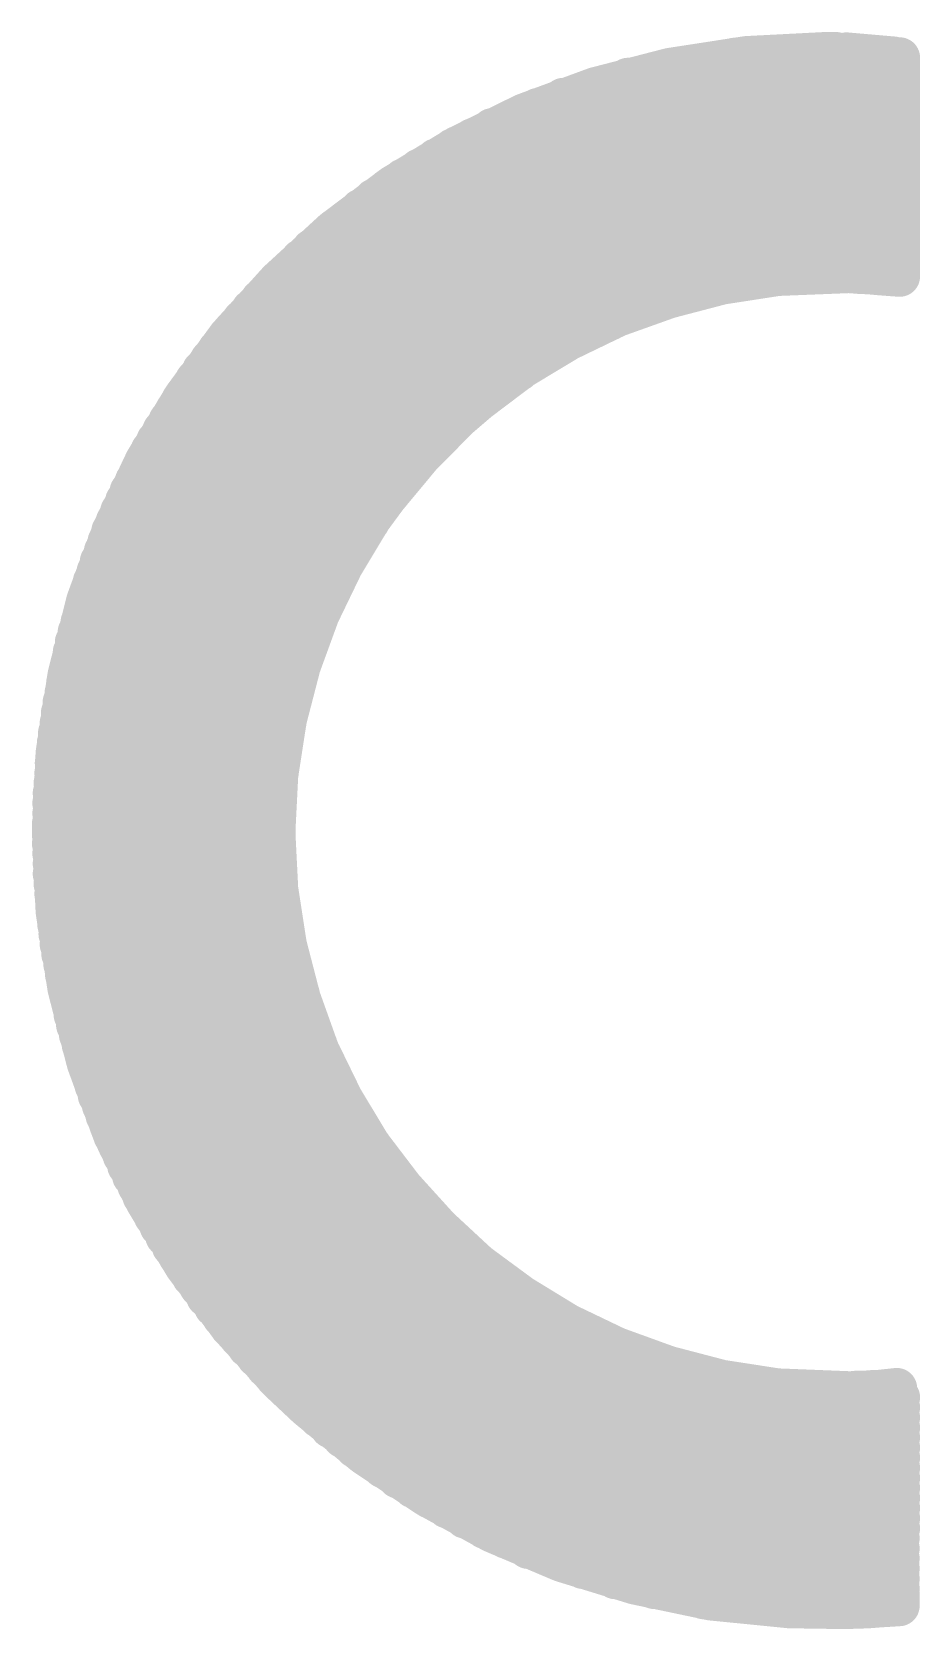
# Model space of a CAD drawing. Extents: x -22 to 197, y -17 to 116.
# Drawn here: x 115.731 to 116.817, y 60.319 to 62.27 of the extents above; entities that cross this region are included whole.
import ezdxf

# ---------------------------------------------------------------- set-up
doc = ezdxf.new("R2010")
doc.units = 0
doc.header["$MEASUREMENT"] = 0
doc.layers.add('TOPOVERLAY', color=2, linetype='CONTINUOUS')

msp = doc.modelspace()

# ---------------------------------------------------------------- linework, layer by layer
at = {"layer": 'TOPOVERLAY', "const_width": 0.05}
for points in [[(116.5106, 62.2255), (116.6046, 62.24)], [(116.5901, 62.238), (116.7916, 62.238)], [(116.6046, 62.24), (116.7016, 62.245)], [(116.7016, 62.245), (116.7136, 62.245)], [(116.7266, 62.2445), (116.7841, 62.2395)], [(116.7916, 61.9715), (116.7916, 62.2385)], [(116.4196, 62.202), (116.5106, 62.2255)], [(116.4596, 62.2135), (116.7916, 62.2135)], [(116.5116, 62.2255), (116.7916, 62.2255)], [(116.3326, 62.17), (116.4196, 62.202)], [(116.4171, 62.201), (116.7916, 62.201)], [(116.3491, 62.1765), (116.7916, 62.1765)], [(116.3806, 62.189), (116.7916, 62.189)], [(116.2501, 62.1295), (116.3326, 62.17)], [(116.3206, 62.164), (116.7916, 62.164)], [(116.2696, 62.1395), (116.7916, 62.1395)], [(116.2936, 62.152), (116.7916, 62.152)], [(116.1721, 62.082), (116.2501, 62.1295)], [(116.2251, 62.115), (116.7916, 62.115)], [(116.2461, 62.1275), (116.7916, 62.1275)], [(116.2046, 62.1025), (116.7916, 62.1025)], [(116.0991, 62.027), (116.1721, 62.082)], [(116.1666, 62.078), (116.7916, 62.078)], [(116.1851, 62.0905), (116.7916, 62.0905)], [(116.1496, 62.066), (116.7916, 62.066)], [(116.1176, 62.041), (116.7916, 62.041)], [(116.1331, 62.0535), (116.7916, 62.0535)], [(116.0321, 61.9655), (116.0991, 62.027)], [(116.1016, 62.029), (116.7916, 62.029)], [(116.0736, 62.0045), (116.7916, 62.0045)], [(116.0876, 62.0165), (116.7916, 62.0165)], [(116.0471, 61.9795), (116.7916, 61.9795)], [(116.0601, 61.992), (116.7916, 61.992)], [(115.9711, 61.898), (116.0321, 61.9655)], [(116.0346, 61.9675), (116.6046, 61.9675)], [(116.5096, 61.945), (116.5746, 61.962)], [(116.5746, 61.962), (116.6426, 61.9725)], [(116.6426, 61.9725), (116.7301, 61.976)], [(116.7301, 61.976), (116.7426, 61.975)], [(116.7426, 61.975), (116.7546, 61.9745)], [(116.7546, 61.9745), (116.7651, 61.9735)], [(116.7651, 61.9735), (116.7916, 61.9715)], [(116.0111, 61.943), (116.5031, 61.943)], [(116.0226, 61.955), (116.5456, 61.955)], [(116.4466, 61.9225), (116.5096, 61.945)], [(115.9996, 61.9305), (116.4676, 61.9305)], [(116.3866, 61.8935), (116.4466, 61.9225)], [(115.9781, 61.906), (116.4111, 61.906)], [(115.9886, 61.918), (116.4376, 61.918)], [(115.9171, 61.8245), (115.9711, 61.898)], [(115.9586, 61.8815), (116.3656, 61.8815)], [(115.9681, 61.8935), (116.3866, 61.8935)], [(116.3301, 61.8595), (116.3866, 61.8935)], [(115.9491, 61.869), (116.3456, 61.869)], [(115.9311, 61.8445), (116.3096, 61.8445)], [(115.9396, 61.8565), (116.3266, 61.8565)], [(116.2771, 61.8195), (116.3301, 61.8595)], [(115.8696, 61.746), (115.9171, 61.8245)], [(115.9226, 61.832), (116.2931, 61.832)], [(115.9066, 61.8075), (116.2631, 61.8075)], [(115.9141, 61.82), (116.2776, 61.82)], [(116.2526, 61.7985), (116.2771, 61.8195)], [(115.8911, 61.783), (116.2361, 61.783)], [(115.8986, 61.795), (116.2491, 61.795)], [(116.2066, 61.752), (116.2526, 61.7985)], [(115.8836, 61.7705), (116.2241, 61.7705)], [(115.8301, 61.6625), (115.8696, 61.746)], [(115.8696, 61.746), (116.2011, 61.746)], [(115.8766, 61.7585), (116.2121, 61.7585)], [(116.1646, 61.7015), (116.2066, 61.752)], [(115.8636, 61.7335), (116.1906, 61.7335)], [(115.8511, 61.709), (116.1706, 61.709)], [(115.8576, 61.7215), (116.1801, 61.7215)], [(115.8456, 61.697), (116.1611, 61.697)], [(116.1451, 61.675), (116.1646, 61.7015)], [(115.8341, 61.672), (116.1436, 61.672)], [(115.8396, 61.6845), (116.1521, 61.6845)], [(116.1111, 61.6185), (116.1451, 61.675)], [(115.7981, 61.5755), (115.8301, 61.6625)], [(115.8241, 61.6475), (116.1281, 61.6475)], [(115.8286, 61.66), (116.1356, 61.66)], [(115.8196, 61.6355), (116.1206, 61.6355)], [(115.8106, 61.6105), (116.1071, 61.6105)], [(115.8146, 61.623), (116.1136, 61.623)], [(116.0821, 61.5585), (116.1111, 61.6185)], [(115.8061, 61.5985), (116.1006, 61.5985)], [(115.7751, 61.484), (115.7981, 61.5755)], [(115.7981, 61.574), (116.0891, 61.574)], [(115.8021, 61.586), (116.0946, 61.586)], [(115.7911, 61.549), (116.0786, 61.549)], [(115.7946, 61.5615), (116.0836, 61.5615)], [(116.0591, 61.4955), (116.0821, 61.5585)], [(115.7876, 61.537), (116.0736, 61.537)], [(115.7816, 61.5125), (116.0651, 61.5125)], [(115.7841, 61.5245), (116.0691, 61.5245)], [(115.7791, 61.5), (116.0606, 61.5)], [(116.0421, 61.43), (116.0591, 61.4955)], [(115.7606, 61.3895), (115.7751, 61.484)], [(115.7736, 61.4755), (116.0536, 61.4755)], [(115.7761, 61.4875), (116.0571, 61.4875)], [(115.7691, 61.451), (116.0471, 61.451)], [(115.7716, 61.463), (116.0501, 61.463)], [(115.7671, 61.4385), (116.0441, 61.4385)], [(115.7636, 61.414), (116.0391, 61.414)], [(115.7656, 61.426), (116.0416, 61.426)], [(116.0316, 61.362), (116.0421, 61.43)], [(115.7621, 61.4015), (116.0371, 61.4015)], [(115.7561, 61.2925), (115.7606, 61.3895)], [(115.7596, 61.377), (116.0336, 61.377)], [(115.7606, 61.3895), (116.0351, 61.3895)], [(115.7591, 61.3645), (116.0321, 61.3645)], [(116.0281, 61.2925), (116.0316, 61.362)], [(115.7571, 61.34), (116.0301, 61.34)], [(115.7581, 61.3525), (116.0311, 61.3525)], [(115.7566, 61.328), (116.0296, 61.328)], [(115.7566, 61.3155), (116.0291, 61.3155)], [(115.7561, 61.303), (116.0286, 61.303)], [(115.7561, 61.2925), (115.7606, 61.1955)], [(115.7561, 61.291), (116.0286, 61.291)], [(115.7561, 61.2785), (116.0286, 61.2785)], [(116.0281, 61.2925), (116.0316, 61.223)], [(115.7566, 61.2665), (116.0291, 61.2665)], [(115.7571, 61.254), (116.0296, 61.254)], [(115.7571, 61.2415), (116.0306, 61.2415)], [(115.7581, 61.2295), (116.0311, 61.2295)], [(115.7591, 61.217), (116.0321, 61.217)], [(116.0316, 61.223), (116.0421, 61.155)], [(115.7601, 61.205), (116.0341, 61.205)], [(115.7606, 61.1955), (115.7751, 61.1015)], [(115.7611, 61.1925), (116.0356, 61.1925)], [(115.7626, 61.18), (116.0376, 61.18)], [(115.7641, 61.168), (116.0396, 61.168)], [(115.7656, 61.1555), (116.0421, 61.1555)], [(115.7676, 61.1435), (116.0446, 61.1435)], [(116.0421, 61.155), (116.0591, 61.0895)], [(115.7701, 61.131), (116.0476, 61.131)], [(115.7721, 61.1185), (116.0506, 61.1185)], [(115.7746, 61.1065), (116.0541, 61.1065)], [(115.7751, 61.1015), (115.7986, 61.0105)], [(115.7771, 61.094), (116.0581, 61.094)], [(115.7801, 61.082), (116.0616, 61.082)], [(116.0591, 61.0895), (116.0816, 61.0265)], [(115.7826, 61.0695), (116.0656, 61.0695)], [(115.7856, 61.057), (116.0696, 61.057)], [(115.7891, 61.045), (116.0746, 61.045)], [(115.7926, 61.0325), (116.0796, 61.0325)], [(116.0816, 61.0265), (116.1106, 60.967)], [(115.7961, 61.0205), (116.0846, 61.0205)], [(115.7986, 61.0105), (115.8306, 60.9235)], [(115.7996, 61.008), (116.0901, 61.008)], [(115.8041, 60.9955), (116.0961, 60.9955)], [(115.8081, 60.9835), (116.1021, 60.9835)], [(115.8121, 60.971), (116.1086, 60.971)], [(116.1106, 60.967), (116.1446, 60.9105)], [(115.8171, 60.959), (116.1151, 60.959)], [(115.8216, 60.9465), (116.1221, 60.9465)], [(115.8266, 60.934), (116.1296, 60.934)], [(115.8306, 60.9235), (115.8706, 60.841)], [(115.8311, 60.922), (116.1376, 60.922)], [(115.8371, 60.9095), (116.1456, 60.9095)], [(116.1446, 60.9105), (116.1846, 60.858)], [(115.8426, 60.8975), (116.1546, 60.8975)], [(115.8481, 60.885), (116.1636, 60.885)], [(115.8541, 60.8725), (116.1731, 60.8725)], [(115.8606, 60.8605), (116.1826, 60.8605)], [(115.8666, 60.848), (116.1931, 60.848)], [(116.1846, 60.858), (116.2286, 60.8095)], [(115.8706, 60.841), (115.9181, 60.7625)], [(115.8736, 60.836), (116.2036, 60.836)], [(115.8806, 60.8235), (116.2151, 60.8235)], [(115.8876, 60.811), (116.2271, 60.811)], [(116.2286, 60.8095), (116.2766, 60.765)], [(115.8946, 60.799), (116.2396, 60.799)], [(115.9026, 60.7865), (116.2521, 60.7865)], [(115.9106, 60.7745), (116.2661, 60.7745)], [(115.9181, 60.7625), (115.9731, 60.689)], [(115.9186, 60.762), (116.2806, 60.762)], [(115.9271, 60.7495), (116.2971, 60.7495)], [(116.2766, 60.765), (116.3296, 60.726)], [(115.9361, 60.7375), (116.3136, 60.7375)], [(115.9446, 60.725), (116.3311, 60.725)], [(115.9541, 60.713), (116.3501, 60.713)], [(116.3296, 60.726), (116.3861, 60.6915)], [(115.9641, 60.7005), (116.3706, 60.7005)], [(116.3861, 60.6915), (116.4456, 60.663)], [(115.9731, 60.689), (116.0341, 60.6215)], [(115.9736, 60.688), (116.3926, 60.688)], [(115.9846, 60.676), (116.4171, 60.676)], [(115.9951, 60.6635), (116.4441, 60.6635)], [(116.0061, 60.6515), (116.4751, 60.6515)], [(116.4456, 60.663), (116.5091, 60.64)], [(116.0176, 60.639), (116.5126, 60.639)], [(116.5091, 60.64), (116.5741, 60.623)], [(116.0291, 60.6265), (116.5581, 60.6265)], [(116.0341, 60.6215), (116.0671, 60.5905)], [(116.0416, 60.6145), (116.6266, 60.6145)], [(116.5741, 60.623), (116.6421, 60.6125)], [(116.6421, 60.6125), (116.7301, 60.609)], [(116.7651, 60.6105), (116.7881, 60.613)], [(116.7881, 60.613), (116.7911, 60.3475)], [(116.0551, 60.602), (116.7916, 60.602)], [(116.7366, 60.6095), (116.7471, 60.6095)], [(116.7471, 60.6095), (116.7591, 60.6105)], [(116.0671, 60.5905), (116.1371, 60.5325)], [(116.0681, 60.59), (116.7916, 60.59)], [(116.0821, 60.5775), (116.7916, 60.5775)], [(116.0961, 60.565), (116.7916, 60.565)], [(116.1111, 60.553), (116.7916, 60.553)], [(116.1266, 60.5405), (116.7916, 60.5405)], [(116.1371, 60.5325), (116.2136, 60.4815)], [(116.1431, 60.5285), (116.7916, 60.5285)], [(116.1606, 60.516), (116.7916, 60.516)], [(116.1786, 60.5035), (116.7916, 60.5035)], [(116.1976, 60.4915), (116.7916, 60.4915)], [(116.2136, 60.4815), (116.2936, 60.4375)], [(116.2176, 60.479), (116.7916, 60.479)], [(116.2386, 60.467), (116.7916, 60.467)], [(116.2606, 60.4545), (116.7916, 60.4545)], [(116.2846, 60.442), (116.7916, 60.442)], [(116.2936, 60.4375), (116.3786, 60.4015)], [(116.3106, 60.43), (116.7911, 60.43)], [(116.3376, 60.4175), (116.7911, 60.4175)], [(116.3696, 60.4055), (116.7911, 60.4055)], [(116.3786, 60.4015), (116.4681, 60.374)], [(116.4046, 60.393), (116.7911, 60.393)], [(116.4441, 60.3805), (116.7911, 60.3805)], [(116.4681, 60.374), (116.5611, 60.3545)], [(116.4916, 60.3685), (116.7911, 60.3685)], [(116.5521, 60.356), (116.7911, 60.356)], [(116.5611, 60.3545), (116.6566, 60.345)], [(116.6566, 60.345), (116.7231, 60.344)], [(116.7056, 60.344), (116.7231, 60.344)], [(116.7231, 60.344), (116.7416, 60.3445)], [(116.7416, 60.3445), (116.7541, 60.345)], [(116.7541, 60.345), (116.7666, 60.346)], [(116.7666, 60.346), (116.7911, 60.3475)]]:
    msp.add_lwpolyline(points, dxfattribs=at)
at = {"layer": 'TOPOVERLAY', "const_width": 0.025}
for points in [[(116.5776, 62.238, 1), (116.6026, 62.238, 1)], [(116.5921, 62.24, 1), (116.6171, 62.24, 1)], [(116.5921, 62.24, 1), (116.6171, 62.24, 1)], [(116.6891, 62.245, 1), (116.7141, 62.245, 1)], [(116.6891, 62.245, 1), (116.7141, 62.245, 1)], [(116.7011, 62.245, 1), (116.7261, 62.245, 1)], [(116.7141, 62.2445, 1), (116.7391, 62.2445, 1)], [(116.7716, 62.2395, 1), (116.7966, 62.2395, 1)], [(116.7791, 62.2385, 1), (116.8041, 62.2385, 1)], [(116.7791, 62.238, 1), (116.8041, 62.238, 1)], [(116.4471, 62.2135, 1), (116.4721, 62.2135, 1)], [(116.4981, 62.2255, 1), (116.5231, 62.2255, 1)], [(116.4981, 62.2255, 1), (116.5231, 62.2255, 1)], [(116.4991, 62.2255, 1), (116.5241, 62.2255, 1)], [(116.7791, 62.2255, 1), (116.8041, 62.2255, 1)], [(116.7791, 62.2135, 1), (116.8041, 62.2135, 1)], [(116.4046, 62.201, 1), (116.4296, 62.201, 1)], [(116.4071, 62.202, 1), (116.4321, 62.202, 1)], [(116.4071, 62.202, 1), (116.4321, 62.202, 1)], [(116.7791, 62.201, 1), (116.8041, 62.201, 1)], [(116.3366, 62.1765, 1), (116.3616, 62.1765, 1)], [(116.3681, 62.189, 1), (116.3931, 62.189, 1)], [(116.7791, 62.189, 1), (116.8041, 62.189, 1)], [(116.7791, 62.1765, 1), (116.8041, 62.1765, 1)], [(116.3081, 62.164, 1), (116.3331, 62.164, 1)], [(116.3201, 62.17, 1), (116.3451, 62.17, 1)], [(116.3201, 62.17, 1), (116.3451, 62.17, 1)], [(116.7791, 62.164, 1), (116.8041, 62.164, 1)], [(116.2571, 62.1395, 1), (116.2821, 62.1395, 1)], [(116.2811, 62.152, 1), (116.3061, 62.152, 1)], [(116.7791, 62.152, 1), (116.8041, 62.152, 1)], [(116.7791, 62.1395, 1), (116.8041, 62.1395, 1)], [(116.2126, 62.115, 1), (116.2376, 62.115, 1)], [(116.2336, 62.1275, 1), (116.2586, 62.1275, 1)], [(116.2376, 62.1295, 1), (116.2626, 62.1295, 1)], [(116.2376, 62.1295, 1), (116.2626, 62.1295, 1)], [(116.7791, 62.1275, 1), (116.8041, 62.1275, 1)], [(116.7791, 62.115, 1), (116.8041, 62.115, 1)], [(116.1921, 62.1025, 1), (116.2171, 62.1025, 1)], [(116.7791, 62.1025, 1), (116.8041, 62.1025, 1)], [(116.1541, 62.078, 1), (116.1791, 62.078, 1)], [(116.1596, 62.082, 1), (116.1846, 62.082, 1)], [(116.1596, 62.082, 1), (116.1846, 62.082, 1)], [(116.1726, 62.0905, 1), (116.1976, 62.0905, 1)], [(116.7791, 62.0905, 1), (116.8041, 62.0905, 1)], [(116.7791, 62.078, 1), (116.8041, 62.078, 1)], [(116.1371, 62.066, 1), (116.1621, 62.066, 1)], [(116.7791, 62.066, 1), (116.8041, 62.066, 1)], [(116.1051, 62.041, 1), (116.1301, 62.041, 1)], [(116.1206, 62.0535, 1), (116.1456, 62.0535, 1)], [(116.7791, 62.0535, 1), (116.8041, 62.0535, 1)], [(116.7791, 62.041, 1), (116.8041, 62.041, 1)], [(116.0866, 62.027, 1), (116.1116, 62.027, 1)], [(116.0866, 62.027, 1), (116.1116, 62.027, 1)], [(116.0891, 62.029, 1), (116.1141, 62.029, 1)], [(116.7791, 62.029, 1), (116.8041, 62.029, 1)], [(116.0611, 62.0045, 1), (116.0861, 62.0045, 1)], [(116.0751, 62.0165, 1), (116.1001, 62.0165, 1)], [(116.7791, 62.0165, 1), (116.8041, 62.0165, 1)], [(116.7791, 62.0045, 1), (116.8041, 62.0045, 1)], [(116.0346, 61.9795, 1), (116.0596, 61.9795, 1)], [(116.0476, 61.992, 1), (116.0726, 61.992, 1)], [(116.7791, 61.992, 1), (116.8041, 61.992, 1)], [(116.7791, 61.9795, 1), (116.8041, 61.9795, 1)], [(116.0196, 61.9655, 1), (116.0446, 61.9655, 1)], [(116.0196, 61.9655, 1), (116.0446, 61.9655, 1)], [(116.0221, 61.9675, 1), (116.0471, 61.9675, 1)], [(116.5621, 61.962, 1), (116.5871, 61.962, 1)], [(116.5621, 61.962, 1), (116.5871, 61.962, 1)], [(116.5921, 61.9675, 1), (116.6171, 61.9675, 1)], [(116.6301, 61.9725, 1), (116.6551, 61.9725, 1)], [(116.6301, 61.9725, 1), (116.6551, 61.9725, 1)], [(116.7176, 61.976, 1), (116.7426, 61.976, 1)], [(116.7176, 61.976, 1), (116.7426, 61.976, 1)], [(116.7301, 61.975, 1), (116.7551, 61.975, 1)], [(116.7301, 61.975, 1), (116.7551, 61.975, 1)], [(116.7421, 61.9745, 1), (116.7671, 61.9745, 1)], [(116.7421, 61.9745, 1), (116.7671, 61.9745, 1)], [(116.7526, 61.9735, 1), (116.7776, 61.9735, 1)], [(116.7526, 61.9735, 1), (116.7776, 61.9735, 1)], [(116.7791, 61.9715, 1), (116.8041, 61.9715, 1)], [(116.7791, 61.9715, 1), (116.8041, 61.9715, 1)], [(115.9986, 61.943, 1), (116.0236, 61.943, 1)], [(116.0101, 61.955, 1), (116.0351, 61.955, 1)], [(116.4906, 61.943, 1), (116.5156, 61.943, 1)], [(116.4971, 61.945, 1), (116.5221, 61.945, 1)], [(116.4971, 61.945, 1), (116.5221, 61.945, 1)], [(116.5331, 61.955, 1), (116.5581, 61.955, 1)], [(115.9871, 61.9305, 1), (116.0121, 61.9305, 1)], [(116.4341, 61.9225, 1), (116.4591, 61.9225, 1)], [(116.4341, 61.9225, 1), (116.4591, 61.9225, 1)], [(116.4551, 61.9305, 1), (116.4801, 61.9305, 1)], [(115.9656, 61.906, 1), (115.9906, 61.906, 1)], [(115.9761, 61.918, 1), (116.0011, 61.918, 1)], [(116.3986, 61.906, 1), (116.4236, 61.906, 1)], [(116.4251, 61.918, 1), (116.4501, 61.918, 1)], [(115.9461, 61.8815, 1), (115.9711, 61.8815, 1)], [(115.9556, 61.8935, 1), (115.9806, 61.8935, 1)], [(115.9586, 61.898, 1), (115.9836, 61.898, 1)], [(115.9586, 61.898, 1), (115.9836, 61.898, 1)], [(116.3531, 61.8815, 1), (116.3781, 61.8815, 1)], [(116.3741, 61.8935, 1), (116.3991, 61.8935, 1)], [(116.3741, 61.8935, 1), (116.3991, 61.8935, 1)], [(116.3741, 61.8935, 1), (116.3991, 61.8935, 1)], [(115.9366, 61.869, 1), (115.9616, 61.869, 1)], [(116.3331, 61.869, 1), (116.3581, 61.869, 1)], [(115.9186, 61.8445, 1), (115.9436, 61.8445, 1)], [(115.9271, 61.8565, 1), (115.9521, 61.8565, 1)], [(116.2971, 61.8445, 1), (116.3221, 61.8445, 1)], [(116.3141, 61.8565, 1), (116.3391, 61.8565, 1)], [(116.3176, 61.8595, 1), (116.3426, 61.8595, 1)], [(116.3176, 61.8595, 1), (116.3426, 61.8595, 1)], [(115.9046, 61.8245, 1), (115.9296, 61.8245, 1)], [(115.9046, 61.8245, 1), (115.9296, 61.8245, 1)], [(115.9101, 61.832, 1), (115.9351, 61.832, 1)], [(116.2806, 61.832, 1), (116.3056, 61.832, 1)], [(115.8941, 61.8075, 1), (115.9191, 61.8075, 1)], [(115.9016, 61.82, 1), (115.9266, 61.82, 1)], [(116.2506, 61.8075, 1), (116.2756, 61.8075, 1)], [(116.2646, 61.8195, 1), (116.2896, 61.8195, 1)], [(116.2646, 61.8195, 1), (116.2896, 61.8195, 1)], [(116.2651, 61.82, 1), (116.2901, 61.82, 1)], [(115.8786, 61.783, 1), (115.9036, 61.783, 1)], [(115.8861, 61.795, 1), (115.9111, 61.795, 1)], [(116.2236, 61.783, 1), (116.2486, 61.783, 1)], [(116.2366, 61.795, 1), (116.2616, 61.795, 1)], [(116.2401, 61.7985, 1), (116.2651, 61.7985, 1)], [(116.2401, 61.7985, 1), (116.2651, 61.7985, 1)], [(115.8711, 61.7705, 1), (115.8961, 61.7705, 1)], [(116.2116, 61.7705, 1), (116.2366, 61.7705, 1)], [(115.8571, 61.746, 1), (115.8821, 61.746, 1)], [(115.8571, 61.746, 1), (115.8821, 61.746, 1)], [(115.8571, 61.746, 1), (115.8821, 61.746, 1)], [(115.8641, 61.7585, 1), (115.8891, 61.7585, 1)], [(116.1886, 61.746, 1), (116.2136, 61.746, 1)], [(116.1941, 61.752, 1), (116.2191, 61.752, 1)], [(116.1941, 61.752, 1), (116.2191, 61.752, 1)], [(116.1996, 61.7585, 1), (116.2246, 61.7585, 1)], [(115.8511, 61.7335, 1), (115.8761, 61.7335, 1)], [(116.1781, 61.7335, 1), (116.2031, 61.7335, 1)], [(115.8386, 61.709, 1), (115.8636, 61.709, 1)], [(115.8451, 61.7215, 1), (115.8701, 61.7215, 1)], [(116.1581, 61.709, 1), (116.1831, 61.709, 1)], [(116.1676, 61.7215, 1), (116.1926, 61.7215, 1)], [(115.8331, 61.697, 1), (115.8581, 61.697, 1)], [(116.1486, 61.697, 1), (116.1736, 61.697, 1)], [(116.1521, 61.7015, 1), (116.1771, 61.7015, 1)], [(116.1521, 61.7015, 1), (116.1771, 61.7015, 1)], [(115.8216, 61.672, 1), (115.8466, 61.672, 1)], [(115.8271, 61.6845, 1), (115.8521, 61.6845, 1)], [(116.1311, 61.672, 1), (116.1561, 61.672, 1)], [(116.1326, 61.675, 1), (116.1576, 61.675, 1)], [(116.1326, 61.675, 1), (116.1576, 61.675, 1)], [(116.1396, 61.6845, 1), (116.1646, 61.6845, 1)], [(115.8116, 61.6475, 1), (115.8366, 61.6475, 1)], [(115.8161, 61.66, 1), (115.8411, 61.66, 1)], [(115.8176, 61.6625, 1), (115.8426, 61.6625, 1)], [(115.8176, 61.6625, 1), (115.8426, 61.6625, 1)], [(116.1156, 61.6475, 1), (116.1406, 61.6475, 1)], [(116.1231, 61.66, 1), (116.1481, 61.66, 1)], [(115.8071, 61.6355, 1), (115.8321, 61.6355, 1)], [(116.1081, 61.6355, 1), (116.1331, 61.6355, 1)], [(115.7981, 61.6105, 1), (115.8231, 61.6105, 1)], [(115.8021, 61.623, 1), (115.8271, 61.623, 1)], [(116.0946, 61.6105, 1), (116.1196, 61.6105, 1)], [(116.0986, 61.6185, 1), (116.1236, 61.6185, 1)], [(116.0986, 61.6185, 1), (116.1236, 61.6185, 1)], [(116.1011, 61.623, 1), (116.1261, 61.623, 1)], [(115.7936, 61.5985, 1), (115.8186, 61.5985, 1)], [(116.0881, 61.5985, 1), (116.1131, 61.5985, 1)], [(115.7856, 61.5755, 1), (115.8106, 61.5755, 1)], [(115.7856, 61.5755, 1), (115.8106, 61.5755, 1)], [(115.7856, 61.574, 1), (115.8106, 61.574, 1)], [(115.7896, 61.586, 1), (115.8146, 61.586, 1)], [(116.0766, 61.574, 1), (116.1016, 61.574, 1)], [(116.0821, 61.586, 1), (116.1071, 61.586, 1)], [(115.7786, 61.549, 1), (115.8036, 61.549, 1)], [(115.7821, 61.5615, 1), (115.8071, 61.5615, 1)], [(116.0661, 61.549, 1), (116.0911, 61.549, 1)], [(116.0696, 61.5585, 1), (116.0946, 61.5585, 1)], [(116.0696, 61.5585, 1), (116.0946, 61.5585, 1)], [(116.0711, 61.5615, 1), (116.0961, 61.5615, 1)], [(115.7751, 61.537, 1), (115.8001, 61.537, 1)], [(116.0611, 61.537, 1), (116.0861, 61.537, 1)], [(115.7691, 61.5125, 1), (115.7941, 61.5125, 1)], [(115.7716, 61.5245, 1), (115.7966, 61.5245, 1)], [(116.0526, 61.5125, 1), (116.0776, 61.5125, 1)], [(116.0566, 61.5245, 1), (116.0816, 61.5245, 1)], [(115.7666, 61.5, 1), (115.7916, 61.5, 1)], [(116.0466, 61.4955, 1), (116.0716, 61.4955, 1)], [(116.0466, 61.4955, 1), (116.0716, 61.4955, 1)], [(116.0481, 61.5, 1), (116.0731, 61.5, 1)], [(115.7611, 61.4755, 1), (115.7861, 61.4755, 1)], [(115.7626, 61.484, 1), (115.7876, 61.484, 1)], [(115.7626, 61.484, 1), (115.7876, 61.484, 1)], [(115.7636, 61.4875, 1), (115.7886, 61.4875, 1)], [(116.0411, 61.4755, 1), (116.0661, 61.4755, 1)], [(116.0446, 61.4875, 1), (116.0696, 61.4875, 1)], [(115.7566, 61.451, 1), (115.7816, 61.451, 1)], [(115.7591, 61.463, 1), (115.7841, 61.463, 1)], [(116.0346, 61.451, 1), (116.0596, 61.451, 1)], [(116.0376, 61.463, 1), (116.0626, 61.463, 1)], [(115.7546, 61.4385, 1), (115.7796, 61.4385, 1)], [(116.0316, 61.4385, 1), (116.0566, 61.4385, 1)], [(115.7511, 61.414, 1), (115.7761, 61.414, 1)], [(115.7531, 61.426, 1), (115.7781, 61.426, 1)], [(116.0266, 61.414, 1), (116.0516, 61.414, 1)], [(116.0291, 61.426, 1), (116.0541, 61.426, 1)], [(116.0296, 61.43, 1), (116.0546, 61.43, 1)], [(116.0296, 61.43, 1), (116.0546, 61.43, 1)], [(115.7496, 61.4015, 1), (115.7746, 61.4015, 1)], [(116.0246, 61.4015, 1), (116.0496, 61.4015, 1)], [(115.7471, 61.377, 1), (115.7721, 61.377, 1)], [(115.7481, 61.3895, 1), (115.7731, 61.3895, 1)], [(115.7481, 61.3895, 1), (115.7731, 61.3895, 1)], [(115.7481, 61.3895, 1), (115.7731, 61.3895, 1)], [(116.0211, 61.377, 1), (116.0461, 61.377, 1)], [(116.0226, 61.3895, 1), (116.0476, 61.3895, 1)], [(115.7466, 61.3645, 1), (115.7716, 61.3645, 1)], [(116.0191, 61.362, 1), (116.0441, 61.362, 1)], [(116.0191, 61.362, 1), (116.0441, 61.362, 1)], [(116.0196, 61.3645, 1), (116.0446, 61.3645, 1)], [(115.7446, 61.34, 1), (115.7696, 61.34, 1)], [(115.7456, 61.3525, 1), (115.7706, 61.3525, 1)], [(116.0176, 61.34, 1), (116.0426, 61.34, 1)], [(116.0186, 61.3525, 1), (116.0436, 61.3525, 1)], [(115.7441, 61.328, 1), (115.7691, 61.328, 1)], [(115.7441, 61.3155, 1), (115.7691, 61.3155, 1)], [(116.0166, 61.3155, 1), (116.0416, 61.3155, 1)], [(116.0171, 61.328, 1), (116.0421, 61.328, 1)], [(115.7436, 61.303, 1), (115.7686, 61.303, 1)], [(116.0161, 61.303, 1), (116.0411, 61.303, 1)], [(115.7436, 61.2925, 1), (115.7686, 61.2925, 1)], [(115.7436, 61.2925, 1), (115.7686, 61.2925, 1)], [(115.7436, 61.291, 1), (115.7686, 61.291, 1)], [(115.7436, 61.2785, 1), (115.7686, 61.2785, 1)], [(116.0156, 61.2925, 1), (116.0406, 61.2925, 1)], [(116.0156, 61.2925, 1), (116.0406, 61.2925, 1)], [(116.0161, 61.291, 1), (116.0411, 61.291, 1)], [(116.0161, 61.2785, 1), (116.0411, 61.2785, 1)], [(115.7441, 61.2665, 1), (115.7691, 61.2665, 1)], [(116.0166, 61.2665, 1), (116.0416, 61.2665, 1)], [(115.7446, 61.254, 1), (115.7696, 61.254, 1)], [(115.7446, 61.2415, 1), (115.7696, 61.2415, 1)], [(116.0171, 61.254, 1), (116.0421, 61.254, 1)], [(116.0181, 61.2415, 1), (116.0431, 61.2415, 1)], [(115.7456, 61.2295, 1), (115.7706, 61.2295, 1)], [(115.7466, 61.217, 1), (115.7716, 61.217, 1)], [(116.0186, 61.2295, 1), (116.0436, 61.2295, 1)], [(116.0191, 61.223, 1), (116.0441, 61.223, 1)], [(116.0191, 61.223, 1), (116.0441, 61.223, 1)], [(116.0196, 61.217, 1), (116.0446, 61.217, 1)], [(115.7476, 61.205, 1), (115.7726, 61.205, 1)], [(116.0216, 61.205, 1), (116.0466, 61.205, 1)], [(115.7481, 61.1955, 1), (115.7731, 61.1955, 1)], [(115.7481, 61.1955, 1), (115.7731, 61.1955, 1)], [(115.7486, 61.1925, 1), (115.7736, 61.1925, 1)], [(115.7501, 61.18, 1), (115.7751, 61.18, 1)], [(116.0231, 61.1925, 1), (116.0481, 61.1925, 1)], [(116.0251, 61.18, 1), (116.0501, 61.18, 1)], [(115.7516, 61.168, 1), (115.7766, 61.168, 1)], [(116.0271, 61.168, 1), (116.0521, 61.168, 1)], [(115.7531, 61.1555, 1), (115.7781, 61.1555, 1)], [(115.7551, 61.1435, 1), (115.7801, 61.1435, 1)], [(116.0296, 61.1555, 1), (116.0546, 61.1555, 1)], [(116.0296, 61.155, 1), (116.0546, 61.155, 1)], [(116.0296, 61.155, 1), (116.0546, 61.155, 1)], [(116.0321, 61.1435, 1), (116.0571, 61.1435, 1)], [(115.7576, 61.131, 1), (115.7826, 61.131, 1)], [(116.0351, 61.131, 1), (116.0601, 61.131, 1)], [(115.7596, 61.1185, 1), (115.7846, 61.1185, 1)], [(115.7621, 61.1065, 1), (115.7871, 61.1065, 1)], [(115.7626, 61.1015, 1), (115.7876, 61.1015, 1)], [(115.7626, 61.1015, 1), (115.7876, 61.1015, 1)], [(116.0381, 61.1185, 1), (116.0631, 61.1185, 1)], [(116.0416, 61.1065, 1), (116.0666, 61.1065, 1)], [(115.7646, 61.094, 1), (115.7896, 61.094, 1)], [(115.7676, 61.082, 1), (115.7926, 61.082, 1)], [(116.0456, 61.094, 1), (116.0706, 61.094, 1)], [(116.0466, 61.0895, 1), (116.0716, 61.0895, 1)], [(116.0466, 61.0895, 1), (116.0716, 61.0895, 1)], [(116.0491, 61.082, 1), (116.0741, 61.082, 1)], [(115.7701, 61.0695, 1), (115.7951, 61.0695, 1)], [(116.0531, 61.0695, 1), (116.0781, 61.0695, 1)], [(115.7731, 61.057, 1), (115.7981, 61.057, 1)], [(115.7766, 61.045, 1), (115.8016, 61.045, 1)], [(116.0571, 61.057, 1), (116.0821, 61.057, 1)], [(116.0621, 61.045, 1), (116.0871, 61.045, 1)], [(115.7801, 61.0325, 1), (115.8051, 61.0325, 1)], [(116.0671, 61.0325, 1), (116.0921, 61.0325, 1)], [(116.0691, 61.0265, 1), (116.0941, 61.0265, 1)], [(116.0691, 61.0265, 1), (116.0941, 61.0265, 1)], [(115.7836, 61.0205, 1), (115.8086, 61.0205, 1)], [(115.7861, 61.0105, 1), (115.8111, 61.0105, 1)], [(115.7861, 61.0105, 1), (115.8111, 61.0105, 1)], [(115.7871, 61.008, 1), (115.8121, 61.008, 1)], [(116.0721, 61.0205, 1), (116.0971, 61.0205, 1)], [(116.0776, 61.008, 1), (116.1026, 61.008, 1)], [(115.7916, 60.9955, 1), (115.8166, 60.9955, 1)], [(115.7956, 60.9835, 1), (115.8206, 60.9835, 1)], [(116.0836, 60.9955, 1), (116.1086, 60.9955, 1)], [(116.0896, 60.9835, 1), (116.1146, 60.9835, 1)], [(115.7996, 60.971, 1), (115.8246, 60.971, 1)], [(116.0961, 60.971, 1), (116.1211, 60.971, 1)], [(116.0981, 60.967, 1), (116.1231, 60.967, 1)], [(116.0981, 60.967, 1), (116.1231, 60.967, 1)], [(115.8046, 60.959, 1), (115.8296, 60.959, 1)], [(115.8091, 60.9465, 1), (115.8341, 60.9465, 1)], [(116.1026, 60.959, 1), (116.1276, 60.959, 1)], [(116.1096, 60.9465, 1), (116.1346, 60.9465, 1)], [(115.8141, 60.934, 1), (115.8391, 60.934, 1)], [(116.1171, 60.934, 1), (116.1421, 60.934, 1)], [(115.8181, 60.9235, 1), (115.8431, 60.9235, 1)], [(115.8181, 60.9235, 1), (115.8431, 60.9235, 1)], [(115.8186, 60.922, 1), (115.8436, 60.922, 1)], [(115.8246, 60.9095, 1), (115.8496, 60.9095, 1)], [(116.1251, 60.922, 1), (116.1501, 60.922, 1)], [(116.1321, 60.9105, 1), (116.1571, 60.9105, 1)], [(116.1321, 60.9105, 1), (116.1571, 60.9105, 1)], [(116.1331, 60.9095, 1), (116.1581, 60.9095, 1)], [(115.8301, 60.8975, 1), (115.8551, 60.8975, 1)], [(116.1421, 60.8975, 1), (116.1671, 60.8975, 1)], [(115.8356, 60.885, 1), (115.8606, 60.885, 1)], [(115.8416, 60.8725, 1), (115.8666, 60.8725, 1)], [(116.1511, 60.885, 1), (116.1761, 60.885, 1)], [(116.1606, 60.8725, 1), (116.1856, 60.8725, 1)], [(115.8481, 60.8605, 1), (115.8731, 60.8605, 1)], [(115.8541, 60.848, 1), (115.8791, 60.848, 1)], [(116.1701, 60.8605, 1), (116.1951, 60.8605, 1)], [(116.1721, 60.858, 1), (116.1971, 60.858, 1)], [(116.1721, 60.858, 1), (116.1971, 60.858, 1)], [(116.1806, 60.848, 1), (116.2056, 60.848, 1)], [(115.8581, 60.841, 1), (115.8831, 60.841, 1)], [(115.8581, 60.841, 1), (115.8831, 60.841, 1)], [(115.8611, 60.836, 1), (115.8861, 60.836, 1)], [(116.1911, 60.836, 1), (116.2161, 60.836, 1)], [(115.8681, 60.8235, 1), (115.8931, 60.8235, 1)], [(115.8751, 60.811, 1), (115.9001, 60.811, 1)], [(116.2026, 60.8235, 1), (116.2276, 60.8235, 1)], [(116.2146, 60.811, 1), (116.2396, 60.811, 1)], [(116.2161, 60.8095, 1), (116.2411, 60.8095, 1)], [(116.2161, 60.8095, 1), (116.2411, 60.8095, 1)], [(115.8821, 60.799, 1), (115.9071, 60.799, 1)], [(116.2271, 60.799, 1), (116.2521, 60.799, 1)], [(115.8901, 60.7865, 1), (115.9151, 60.7865, 1)], [(115.8981, 60.7745, 1), (115.9231, 60.7745, 1)], [(116.2396, 60.7865, 1), (116.2646, 60.7865, 1)], [(116.2536, 60.7745, 1), (116.2786, 60.7745, 1)], [(115.9056, 60.7625, 1), (115.9306, 60.7625, 1)], [(115.9056, 60.7625, 1), (115.9306, 60.7625, 1)], [(115.9061, 60.762, 1), (115.9311, 60.762, 1)], [(115.9146, 60.7495, 1), (115.9396, 60.7495, 1)], [(116.2641, 60.765, 1), (116.2891, 60.765, 1)], [(116.2641, 60.765, 1), (116.2891, 60.765, 1)], [(116.2681, 60.762, 1), (116.2931, 60.762, 1)], [(116.2846, 60.7495, 1), (116.3096, 60.7495, 1)], [(115.9236, 60.7375, 1), (115.9486, 60.7375, 1)], [(116.3011, 60.7375, 1), (116.3261, 60.7375, 1)], [(115.9321, 60.725, 1), (115.9571, 60.725, 1)], [(115.9416, 60.713, 1), (115.9666, 60.713, 1)], [(116.3171, 60.726, 1), (116.3421, 60.726, 1)], [(116.3171, 60.726, 1), (116.3421, 60.726, 1)], [(116.3186, 60.725, 1), (116.3436, 60.725, 1)], [(116.3376, 60.713, 1), (116.3626, 60.713, 1)], [(115.9516, 60.7005, 1), (115.9766, 60.7005, 1)], [(116.3581, 60.7005, 1), (116.3831, 60.7005, 1)], [(116.3736, 60.6915, 1), (116.3986, 60.6915, 1)], [(116.3736, 60.6915, 1), (116.3986, 60.6915, 1)], [(115.9606, 60.689, 1), (115.9856, 60.689, 1)], [(115.9606, 60.689, 1), (115.9856, 60.689, 1)], [(115.9611, 60.688, 1), (115.9861, 60.688, 1)], [(115.9721, 60.676, 1), (115.9971, 60.676, 1)], [(116.3801, 60.688, 1), (116.4051, 60.688, 1)], [(116.4046, 60.676, 1), (116.4296, 60.676, 1)], [(115.9826, 60.6635, 1), (116.0076, 60.6635, 1)], [(115.9936, 60.6515, 1), (116.0186, 60.6515, 1)], [(116.4316, 60.6635, 1), (116.4566, 60.6635, 1)], [(116.4331, 60.663, 1), (116.4581, 60.663, 1)], [(116.4331, 60.663, 1), (116.4581, 60.663, 1)], [(116.4626, 60.6515, 1), (116.4876, 60.6515, 1)], [(116.0051, 60.639, 1), (116.0301, 60.639, 1)], [(116.4966, 60.64, 1), (116.5216, 60.64, 1)], [(116.4966, 60.64, 1), (116.5216, 60.64, 1)], [(116.5001, 60.639, 1), (116.5251, 60.639, 1)], [(116.0166, 60.6265, 1), (116.0416, 60.6265, 1)], [(116.0216, 60.6215, 1), (116.0466, 60.6215, 1)], [(116.0216, 60.6215, 1), (116.0466, 60.6215, 1)], [(116.0291, 60.6145, 1), (116.0541, 60.6145, 1)], [(116.5456, 60.6265, 1), (116.5706, 60.6265, 1)], [(116.5616, 60.623, 1), (116.5866, 60.623, 1)], [(116.5616, 60.623, 1), (116.5866, 60.623, 1)], [(116.6141, 60.6145, 1), (116.6391, 60.6145, 1)], [(116.6296, 60.6125, 1), (116.6546, 60.6125, 1)], [(116.6296, 60.6125, 1), (116.6546, 60.6125, 1)], [(116.7756, 60.613, 1), (116.8006, 60.613, 1)], [(116.7756, 60.613, 1), (116.8006, 60.613, 1)], [(116.0426, 60.602, 1), (116.0676, 60.602, 1)], [(116.7176, 60.609, 1), (116.7426, 60.609, 1)], [(116.7241, 60.6095, 1), (116.7491, 60.6095, 1)], [(116.7346, 60.6095, 1), (116.7596, 60.6095, 1)], [(116.7346, 60.6095, 1), (116.7596, 60.6095, 1)], [(116.7466, 60.6105, 1), (116.7716, 60.6105, 1)], [(116.7526, 60.6105, 1), (116.7776, 60.6105, 1)], [(116.7791, 60.602, 1), (116.8041, 60.602, 1)], [(116.0546, 60.5905, 1), (116.0796, 60.5905, 1)], [(116.0546, 60.5905, 1), (116.0796, 60.5905, 1)], [(116.0556, 60.59, 1), (116.0806, 60.59, 1)], [(116.0696, 60.5775, 1), (116.0946, 60.5775, 1)], [(116.7791, 60.59, 1), (116.8041, 60.59, 1)], [(116.7791, 60.5775, 1), (116.8041, 60.5775, 1)], [(116.0836, 60.565, 1), (116.1086, 60.565, 1)], [(116.7791, 60.565, 1), (116.8041, 60.565, 1)], [(116.0986, 60.553, 1), (116.1236, 60.553, 1)], [(116.1141, 60.5405, 1), (116.1391, 60.5405, 1)], [(116.7791, 60.553, 1), (116.8041, 60.553, 1)], [(116.7791, 60.5405, 1), (116.8041, 60.5405, 1)], [(116.1246, 60.5325, 1), (116.1496, 60.5325, 1)], [(116.1246, 60.5325, 1), (116.1496, 60.5325, 1)], [(116.1306, 60.5285, 1), (116.1556, 60.5285, 1)], [(116.1481, 60.516, 1), (116.1731, 60.516, 1)], [(116.7791, 60.5285, 1), (116.8041, 60.5285, 1)], [(116.7791, 60.516, 1), (116.8041, 60.516, 1)], [(116.1661, 60.5035, 1), (116.1911, 60.5035, 1)], [(116.7791, 60.5035, 1), (116.8041, 60.5035, 1)], [(116.1851, 60.4915, 1), (116.2101, 60.4915, 1)], [(116.2011, 60.4815, 1), (116.2261, 60.4815, 1)], [(116.2011, 60.4815, 1), (116.2261, 60.4815, 1)], [(116.2051, 60.479, 1), (116.2301, 60.479, 1)], [(116.7791, 60.4915, 1), (116.8041, 60.4915, 1)], [(116.7791, 60.479, 1), (116.8041, 60.479, 1)], [(116.2261, 60.467, 1), (116.2511, 60.467, 1)], [(116.7791, 60.467, 1), (116.8041, 60.467, 1)], [(116.2481, 60.4545, 1), (116.2731, 60.4545, 1)], [(116.2721, 60.442, 1), (116.2971, 60.442, 1)], [(116.2811, 60.4375, 1), (116.3061, 60.4375, 1)], [(116.2811, 60.4375, 1), (116.3061, 60.4375, 1)], [(116.7791, 60.4545, 1), (116.8041, 60.4545, 1)], [(116.7791, 60.442, 1), (116.8041, 60.442, 1)], [(116.2981, 60.43, 1), (116.3231, 60.43, 1)], [(116.3251, 60.4175, 1), (116.3501, 60.4175, 1)], [(116.7786, 60.43, 1), (116.8036, 60.43, 1)], [(116.7786, 60.4175, 1), (116.8036, 60.4175, 1)], [(116.3571, 60.4055, 1), (116.3821, 60.4055, 1)], [(116.3661, 60.4015, 1), (116.3911, 60.4015, 1)], [(116.3661, 60.4015, 1), (116.3911, 60.4015, 1)], [(116.7786, 60.4055, 1), (116.8036, 60.4055, 1)], [(116.3921, 60.393, 1), (116.4171, 60.393, 1)], [(116.4316, 60.3805, 1), (116.4566, 60.3805, 1)], [(116.7786, 60.393, 1), (116.8036, 60.393, 1)], [(116.7786, 60.3805, 1), (116.8036, 60.3805, 1)], [(116.4556, 60.374, 1), (116.4806, 60.374, 1)], [(116.4556, 60.374, 1), (116.4806, 60.374, 1)], [(116.4791, 60.3685, 1), (116.5041, 60.3685, 1)], [(116.7786, 60.3685, 1), (116.8036, 60.3685, 1)], [(116.5396, 60.356, 1), (116.5646, 60.356, 1)], [(116.5486, 60.3545, 1), (116.5736, 60.3545, 1)], [(116.5486, 60.3545, 1), (116.5736, 60.3545, 1)], [(116.6441, 60.345, 1), (116.6691, 60.345, 1)], [(116.6441, 60.345, 1), (116.6691, 60.345, 1)], [(116.6931, 60.344, 1), (116.7181, 60.344, 1)], [(116.7106, 60.344, 1), (116.7356, 60.344, 1)], [(116.7106, 60.344, 1), (116.7356, 60.344, 1)], [(116.7106, 60.344, 1), (116.7356, 60.344, 1)], [(116.7291, 60.3445, 1), (116.7541, 60.3445, 1)], [(116.7291, 60.3445, 1), (116.7541, 60.3445, 1)], [(116.7416, 60.345, 1), (116.7666, 60.345, 1)], [(116.7416, 60.345, 1), (116.7666, 60.345, 1)], [(116.7541, 60.346, 1), (116.7791, 60.346, 1)], [(116.7541, 60.346, 1), (116.7791, 60.346, 1)], [(116.7786, 60.356, 1), (116.8036, 60.356, 1)], [(116.7786, 60.3475, 1), (116.8036, 60.3475, 1)], [(116.7786, 60.3475, 1), (116.8036, 60.3475, 1)]]:
    msp.add_lwpolyline(points, format="xyb", close=True, dxfattribs=at)

doc.saveas('drawing.dxf')
